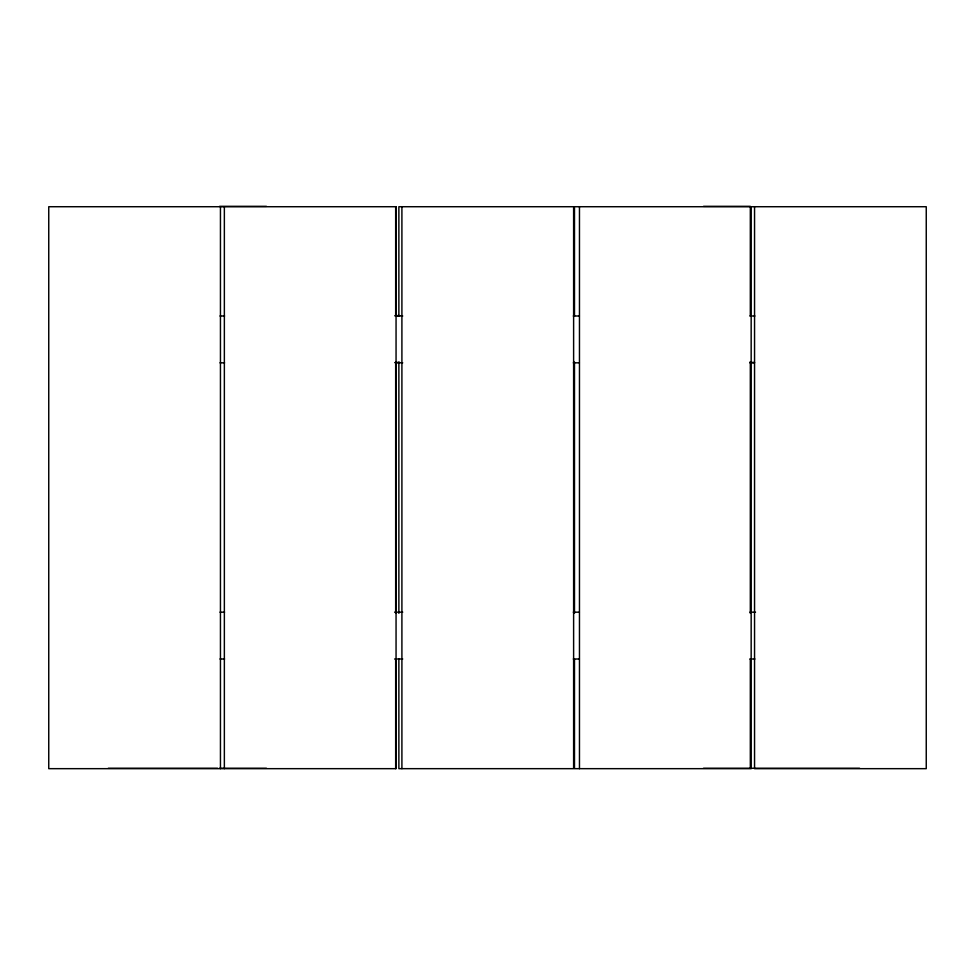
<?xml version="1.0" encoding="UTF-8"?>
<svg xmlns="http://www.w3.org/2000/svg" width="975" height="975" viewBox="0 0 975 975"><rect width="100%" height="100%" fill="white"/><g stroke="black" fill="none" stroke-linecap="round" stroke-linejoin="round"><path stroke-width="1.46" d="M219.607 206.334L266.431 206.334M703.499 206.334L750.323 206.334M395.119 315.607L399.689 315.607M219.984 315.997L224.555 315.997M395.119 315.997L402.736 315.997M573.288 315.997L579.382 315.997M749.946 315.997L754.882 315.997M395.119 362.432L399.689 362.432M749.946 362.432L754.516 362.432M219.984 362.822L224.555 362.822M395.119 362.822L402.736 362.822M573.288 362.822L579.382 362.822M749.946 362.822L754.516 362.822M219.984 612.178L224.555 612.178M394.607 612.178L402.736 612.178M573.288 612.178L579.382 612.178M749.946 612.178L755.527 612.178M219.984 659.003L224.555 659.003M394.607 659.003L402.736 659.003M573.288 659.003L579.382 659.003M749.946 659.003L754.882 659.003M108.31 768.276L217.571 768.276M219.607 768.276L266.431 768.276M703.499 768.276L859.584 768.276M754.553 206.724L754.553 768.666L926.25 768.666L926.25 206.724L574.482 206.724L574.482 316.375M751.164 206.724L751.164 768.666L574.482 768.666L574.482 659.015M750.323 206.724L750.323 315.997M750.323 361.664L750.323 613.336M750.323 659.003L750.323 768.276M579.467 206.724L579.467 768.666M574.482 362.054L574.482 613.336M401.907 206.724L401.907 768.666M398.872 316.375L398.872 206.724L573.617 206.724L573.617 768.666L398.872 768.666L398.872 659.015M398.872 362.054L398.872 613.336M395.667 206.724L395.667 316.375M395.667 362.054L395.667 613.336M395.667 659.015L395.667 768.666M224.36 206.724L224.36 768.666M220.447 206.724L220.447 768.666M396.057 206.724L48.75 206.724L48.75 768.666L396.057 768.666L396.057 206.724"/></g></svg>
